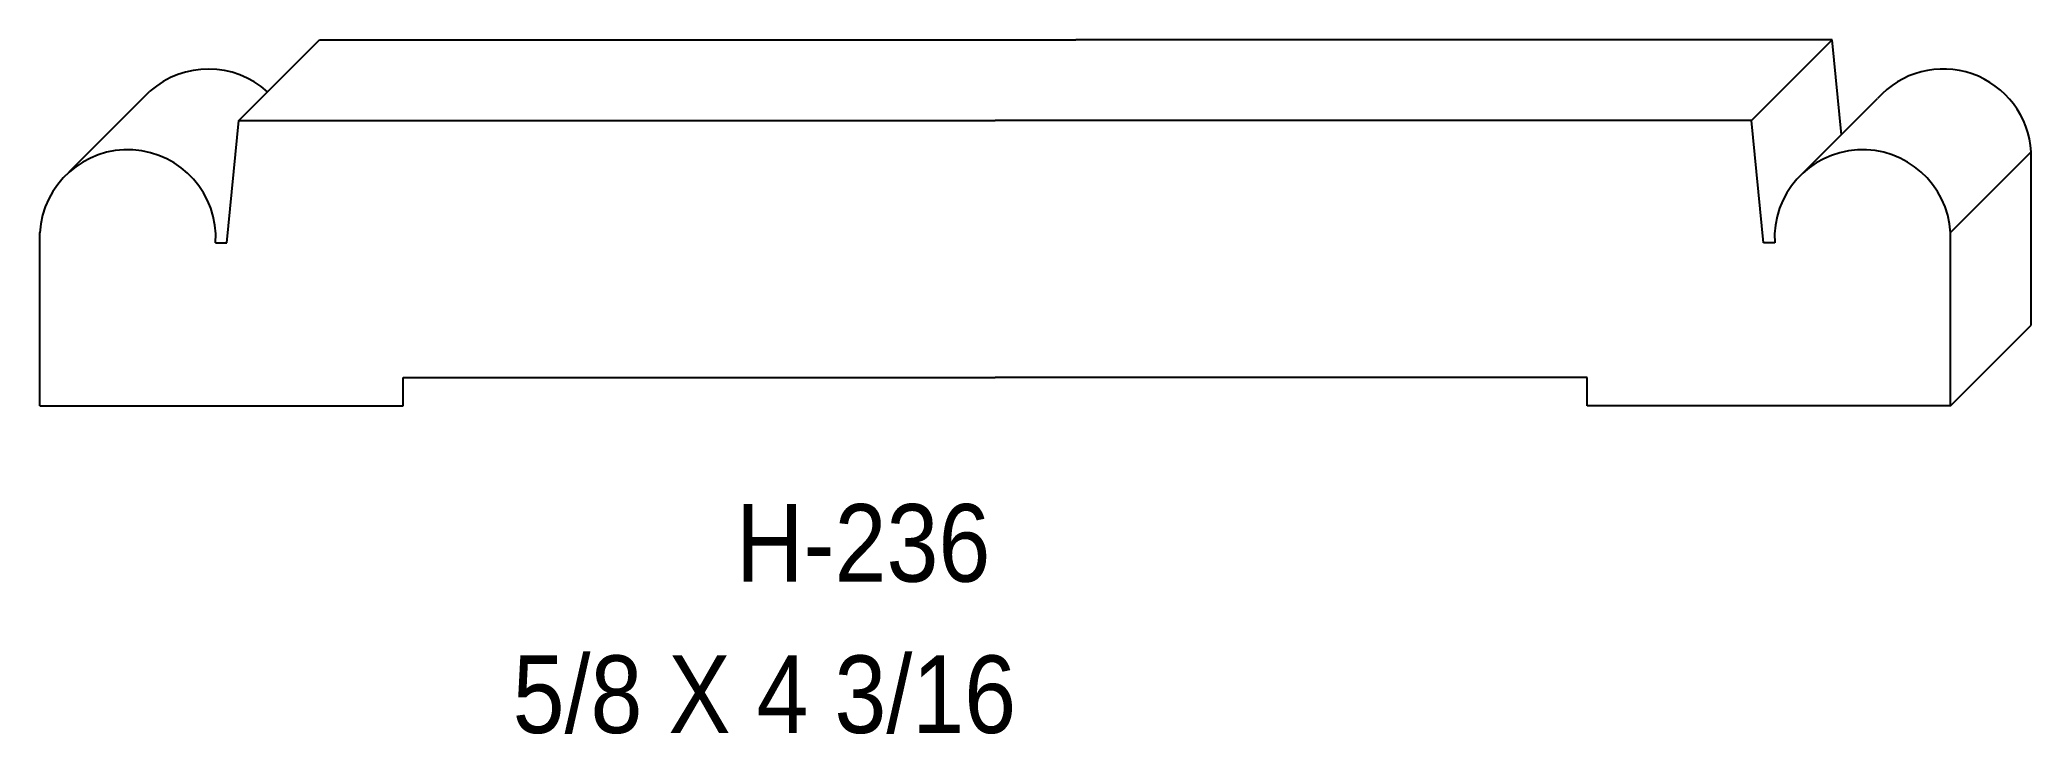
# Model space of a CAD drawing. Extents: x 62.35 to 66.72, y 161.75 to 163.27.
import ezdxf

# ---------------------------------------------------------------- set-up
doc = ezdxf.new("R2010")
doc.units = 0
doc.header["$LTSCALE"] = 5
doc.layers.add('PROFILE', color=7, linetype='CONTINUOUS')
doc.styles.add('TXT', font='TXT', dxfattribs={"height": 3.5})

msp = doc.modelspace()

# ---------------------------------------------------------------- linework, layer by layer
at = {"layer": 'PROFILE', "color": 1, "linetype": 'CONTINUOUS'}
for p, q in [((62.7909, 163.0913), (62.9676, 163.2681)), ((62.9676, 163.2681), (64.6244, 163.2681)), ((66.2812, 163.2681), (64.6244, 163.2681)), ((66.1045, 163.0913), (66.2812, 163.2681)), ((66.3016, 163.0603), (66.2812, 163.2681)), ((62.4191, 162.9786), (62.5958, 163.1553)), ((66.2199, 162.9786), (66.3807, 163.1394)), ((62.7646, 162.8232), (62.7909, 163.0913)), ((62.7909, 163.0913), (64.4477, 163.0913)), ((66.1045, 163.0913), (64.4477, 163.0913)), ((66.1308, 162.8232), (66.1045, 163.0913)), ((66.5406, 162.8457), (66.7174, 163.0224)), ((66.7174, 162.6432), (66.7174, 163.0224)), ((62.3547, 162.4665), (62.3547, 162.8457)), ((62.7398, 162.8232), (62.7646, 162.8232)), ((66.1555, 162.8232), (66.1308, 162.8232)), ((66.5406, 162.4665), (66.5406, 162.8457)), ((66.5406, 162.4665), (66.7174, 162.6432)), ((63.1504, 162.4665), (63.1504, 162.5285)), ((63.1504, 162.5285), (64.4477, 162.5285)), ((65.745, 162.5285), (64.4477, 162.5285)), ((65.745, 162.4665), (65.745, 162.5285)), ((62.3547, 162.4665), (63.1504, 162.4665)), ((66.5406, 162.4665), (65.745, 162.4665))]:
    msp.add_line(p, q, dxfattribs=at)
for centre, start_param, end_param in [((62.724, 163.0112), -0.73676, 0.727068), ((66.5248, 163.0112), -1.512466, 0.843728), ((62.5473, 162.8344), -1.629126, 1.512466), ((66.3481, 162.8344), -1.512466, -4.654059)]:
    msp.add_ellipse(centre, major_axis=(0, 0.1929), ratio=1, start_param=start_param, end_param=end_param, dxfattribs=at)

# ---------------------------------------------------------------- texts
at = {"layer": 'PROFILE', "color": 1, "linetype": 'CONTINUOUS', "style": 'TXT', "width": 0.9}
for s, height, p in [('H-236', 0.16996, (63.88, 162.0812)), ('5/8 X 4 3/16', 0.169956, (63.3905, 161.7497))]:
    msp.add_text(s, height=height, dxfattribs=at).set_placement(p)

doc.saveas('drawing.dxf')
